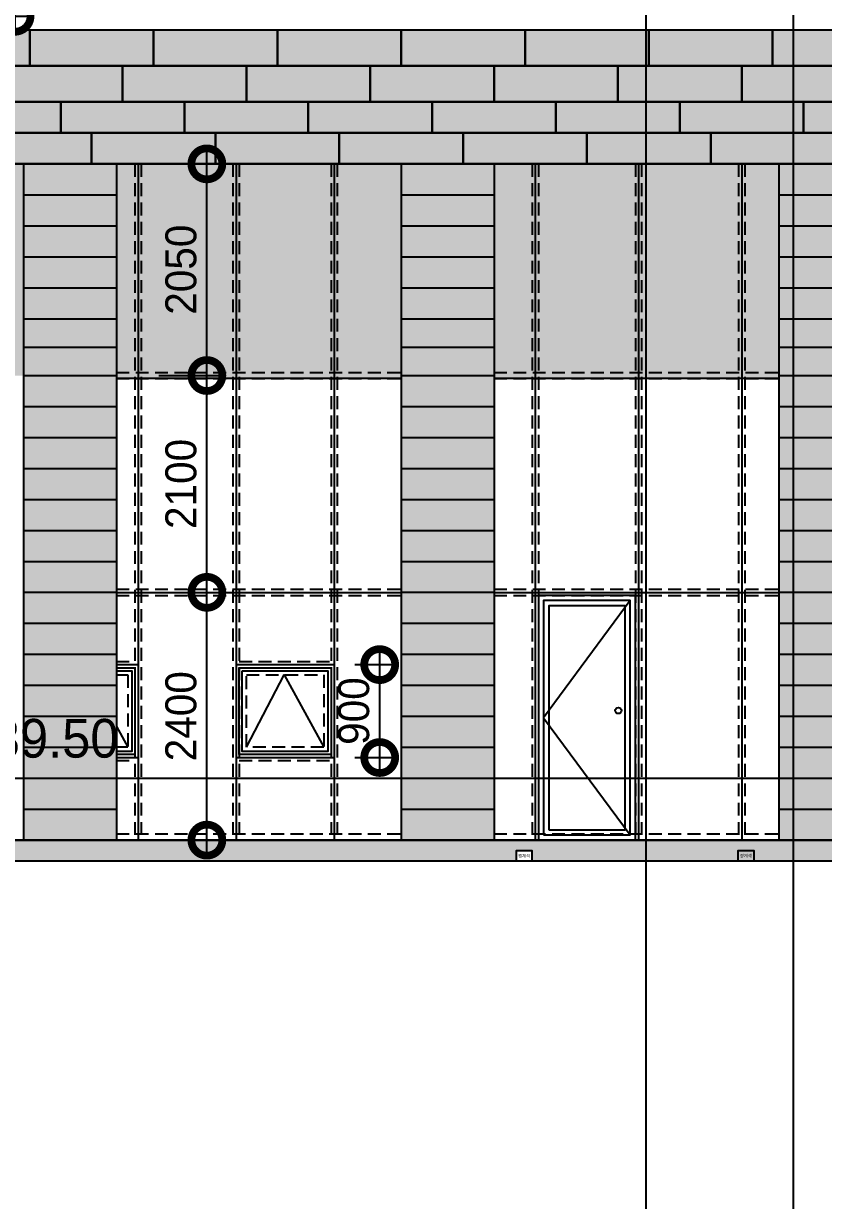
# Model space of a CAD drawing. Extents: x -430745 to 210250, y 0 to 148500.
# Drawn here: x 137635 to 145388, y 33639 to 45038 of the extents above; entities that cross this region are included whole.
import ezdxf

# ---------------------------------------------------------------- set-up
doc = ezdxf.new("R2010")
doc.units = 0
doc.header["$LTSCALE"] = 250
doc.header["$MEASUREMENT"] = 0
doc.linetypes.add('ACAD_ISO05W100', pattern=[33, 24, -3, 0, -3, 0, -3])
doc.linetypes.add('DASHED', pattern=[0.75, 0.5, -0.25])
doc.layers.get('0').update_dxf_attribs({"linetype": 'CONTINUOUS'})
doc.layers.get('Defpoints').update_dxf_attribs({"linetype": 'CONTINUOUS'})
for name, color, linetype, plot in [('# 레벨 계획', 193, 'CONTINUOUS', False), ('NOPLOT', 193, 'CONTINUOUS', False), ('NOPLOT-TEXT', 41, 'CONTINUOUS', False)]:
    doc.layers.add(name, color=color, linetype=linetype, plot=plot)
for name, color, linetype in [('A-CEN', 1, 'CONTINUOUS'), ('A-DIM', 7, 'CONTINUOUS'), ('A-ELE-2', 2, 'CONTINUOUS'), ('A-ELE-253', 253, 'CONTINUOUS'), ('A-ELE-254', 254, 'CONTINUOUS'), ('A-ELE-7', 7, 'CONTINUOUS'), ('A-ELE-8 해치(세로)', 8, 'CONTINUOUS'), ('A-SITE', 2, 'ACAD_ISO05W100'), ('A-WIN-9', 9, 'CONTINUOUS'), ('A-WIN-HID', 9, 'DASHED'), ('X-좌측면도$0$A-ELE-8 해치', 8, 'CONTINUOUS')]:
    doc.layers.add(name, color=color, linetype=linetype)
doc.styles.add('Gdim', font='')
doc.styles.add('Gtx', font='')
doc.styles.get('Gdim').set_extended_font_data('Dotum')
doc.styles.get('Gtx').set_extended_font_data('Dotum')
doc.dimstyles.new('Gdim100', dxfattribs={"dimscale": 100, "dimtxt": 3, "dimasz": 6, "dimexe": 1.5, "dimexo": 2, "dimgap": 1, "dimtad": 1, "dimdec": 0, "dimzin": 0, "dimdsep": 46, "dimtxsty": 'Gdim', "dimblk": 'DOTSMALL', "dimcen": 1.5, "dimdle": 1.5, "dimclrd": 1, "dimclre": 1, "dimclrt": 256, "dimazin": 0, "dimtfac": 1, "dimtdec": 0, "dimtix": 1, "dimtmove": 2, "dimatfit": 3, "dimldrblk": 'DOTSMALL', "dimfxl": 1.5, "dimtolj": 1, "dimtzin": 0, "dimlwd": -1, "dimlwe": -1, "dimarcsym": 0})

# ---------------------------------------------------------------- blocks, each defined once
blk = doc.blocks.new('A-CEN-SOUTH2')
at = {"layer": 'A-CEN'}
for p, q in [((14113519, -330738.1), (14113519, -438071.4)), ((13988291.4, -420925.9), (14135536.5, -420925.9, 0)), ((13988291.4, -421525.9), (14135536.5, -421525.9))]:
    blk.add_line(p, q, dxfattribs=at)
blk = doc.blocks.new('_DotSmall')
at = {"color": 0, "linetype": 'ByBlock', "const_width": 0.5}
blk.add_lwpolyline([(-0.0625, 0, 1), (0.0625, 0, 1)], format="xyb", close=True, dxfattribs=at)
blk = doc.blocks.new('*D9')
at = {"layer": 'Defpoints', "color": 0, "transparency": 16777216}
for p in [(138745, 39529, 0), (139412, 39529, 0), (138745, 37129)]:
    blk.add_point(p, dxfattribs=at)
at = {"layer": 'NOPLOT', "color": 1, "transparency": 16777216}
for p, q in [((139412, 36979, 0), (139412, 39679, 0)), ((138945, 39529, 0), (139562, 39529, 0)), ((138945, 37129, 0), (139562, 37129, 0))]:
    blk.add_line(p, q, dxfattribs=at)
at = {"layer": 'NOPLOT', "color": 1, "transparency": 16777216, "xscale": 600, "yscale": 600, "zscale": 600}
for p, rotation in [((139412, 39529, 0), 90), ((139412, 37129, 0), 270)]:
    blk.add_blockref('_DotSmall', p, dxfattribs=dict(at, rotation=rotation))
at = {"layer": 'NOPLOT', "transparency": 16777216, "insert": (139162, 38329, 0), "char_height": 300, "attachment_point": 5, "rotation": 90, "style": 'Gdim'}
blk.add_mtext('\\A1;2400', dxfattribs=at)
blk = doc.blocks.new('*D10')
at = {"layer": 'Defpoints', "color": 0, "transparency": 16777216}
for p in [(138745, 41629), (139412, 41629, 0), (138745, 39529)]:
    blk.add_point(p, dxfattribs=at)
at = {"layer": 'NOPLOT', "color": 1, "transparency": 16777216}
for p, q in [((139412, 39379, 0), (139412, 41779, 0)), ((138945, 41629, 0), (139562, 41629, 0)), ((138945, 39529, 0), (139562, 39529, 0))]:
    blk.add_line(p, q, dxfattribs=at)
at = {"layer": 'NOPLOT', "color": 1, "transparency": 16777216, "xscale": 600, "yscale": 600, "zscale": 600}
for p, rotation in [((139412, 41629, 0), 90), ((139412, 39529, 0), 270)]:
    blk.add_blockref('_DotSmall', p, dxfattribs=dict(at, rotation=rotation))
at = {"layer": 'NOPLOT', "transparency": 16777216, "insert": (139162, 40579, 0), "char_height": 300, "attachment_point": 5, "rotation": 90, "style": 'Gdim'}
blk.add_mtext('\\A1;2100', dxfattribs=at)
blk = doc.blocks.new('*D11')
at = {"layer": 'Defpoints', "color": 0, "transparency": 16777216}
for p in [(138745, 43679), (139412, 43679, 0), (138745, 41629)]:
    blk.add_point(p, dxfattribs=at)
at = {"layer": 'NOPLOT', "color": 1, "transparency": 16777216}
for p, q in [((139412, 41479, 0), (139412, 43829, 0)), ((138945, 43679, 0), (139562, 43679, 0)), ((138945, 41629, 0), (139562, 41629, 0))]:
    blk.add_line(p, q, dxfattribs=at)
at = {"layer": 'NOPLOT', "color": 1, "transparency": 16777216, "xscale": 600, "yscale": 600, "zscale": 600}
for p, rotation in [((139412, 43679, 0), 90), ((139412, 41629, 0), 270)]:
    blk.add_blockref('_DotSmall', p, dxfattribs=dict(at, rotation=rotation))
at = {"layer": 'NOPLOT', "transparency": 16777216, "insert": (139162, 42654, 0), "char_height": 300, "attachment_point": 5, "rotation": 90, "style": 'Gdim'}
blk.add_mtext('\\A1;2050', dxfattribs=at)
blk = doc.blocks.new('A$Cf7920247')
at = {"layer": '# 레벨 계획', "style": 'Gtx'}
blk.add_text('EL +39.50', height=375, rotation=360, dxfattribs=at).set_placement((101862, 1099))
blk = doc.blocks.new('*D30')
at = {"layer": 'Defpoints', "color": 0, "transparency": 16777216}
for p in [(140645, 38829), (141087, 38829), (140645, 37929)]:
    blk.add_point(p, dxfattribs=at)
at = {"layer": 'NOPLOT', "color": 1, "transparency": 16777216}
for p, q in [((141087, 37779), (141087, 38979)), ((140845, 38829), (141237, 38829)), ((140845, 37929), (141237, 37929))]:
    blk.add_line(p, q, dxfattribs=at)
at = {"layer": 'NOPLOT', "color": 1, "transparency": 16777216, "xscale": 600, "yscale": 600, "zscale": 600}
for p, rotation in [((141087, 38829), 90), ((141087, 37929), 270)]:
    blk.add_blockref('_DotSmall', p, dxfattribs=dict(at, rotation=rotation))
at = {"layer": 'NOPLOT', "transparency": 16777216, "insert": (140837, 38379), "char_height": 300, "attachment_point": 5, "rotation": 90, "style": 'Gdim'}
blk.add_mtext('\\A1;900', dxfattribs=at)
blk = doc.blocks.new('*D32')
at = {"layer": 'Defpoints', "color": 0, "transparency": 16777216}
for p in [(136935, 47769), (137553, 47769), (136935, 45109)]:
    blk.add_point(p, dxfattribs=at)
at = {"layer": 'NOPLOT', "color": 1, "transparency": 16777216}
for p, q in [((137553, 44959), (137553, 47919)), ((137135, 47769), (137703, 47769)), ((137135, 45109), (137703, 45109))]:
    blk.add_line(p, q, dxfattribs=at)
at = {"layer": 'NOPLOT', "color": 1, "transparency": 16777216, "xscale": 600, "yscale": 600, "zscale": 600}
for p, rotation in [((137553, 47769), 90), ((137553, 45109), 270)]:
    blk.add_blockref('_DotSmall', p, dxfattribs=dict(at, rotation=rotation))
at = {"layer": 'NOPLOT', "transparency": 16777216, "insert": (137303, 46439), "char_height": 300, "attachment_point": 5, "rotation": 90, "style": 'Gdim'}
blk.add_mtext('\\A1;2660', dxfattribs=at)
blk = doc.blocks.new('*U100')
for p, q in [((4800, 0), (4800, 350)), ((6000, 0), (6000, 350)), ((7200, 0), (7200, 350)), ((8400, 0), (8400, 350)), ((9600, 0), (9600, 350)), ((10800, 0), (10800, 350)), ((12000, 0), (12000, 350))]:
    blk.add_line(p, q)
at = {"layer": 'NOPLOT'}
for points in [[(3600, 350), (4800, 350), (4800, 0), (3600, 0)], [(4800, 350), (6000, 350), (6000, 0), (4800, 0)], [(6000, 350), (7200, 350), (7200, 0), (6000, 0)], [(7200, 350), (8400, 350), (8400, 0), (7200, 0)], [(8400, 350), (9600, 350), (9600, 0), (8400, 0)], [(9600, 350), (10800, 350), (10800, 0), (9600, 0)], [(10800, 350), (12000, 350), (12000, 0), (10800, 0)], [(12000, 350), (13200, 350), (13200, 0), (12000, 0)]]:
    blk.add_lwpolyline(points, close=True, dxfattribs=at)
blk = doc.blocks.new('*U89')
for p, q in [((4800, 0), (4800, 300)), ((6000, 0), (6000, 300)), ((7200, 0), (7200, 300)), ((8400, 0), (8400, 300)), ((9600, 0), (9600, 300)), ((10800, 0), (10800, 300)), ((12000, 0), (12000, 300))]:
    blk.add_line(p, q)
at = {"layer": 'NOPLOT'}
for points in [[(3600, 300), (4800, 300), (4800, 0), (3600, 0)], [(4800, 300), (6000, 300), (6000, 0), (4800, 0)], [(6000, 300), (7200, 300), (7200, 0), (6000, 0)], [(7200, 300), (8400, 300), (8400, 0), (7200, 0)], [(8400, 300), (9600, 300), (9600, 0), (8400, 0)], [(9600, 300), (10800, 300), (10800, 0), (9600, 0)], [(10800, 300), (12000, 300), (12000, 0), (10800, 0)], [(12000, 300), (13200, 300), (13200, 0), (12000, 0)]]:
    blk.add_lwpolyline(points, close=True, dxfattribs=at)
blk = doc.blocks.new('*U102')
for p, q in [((4800, 0), (4800, 350)), ((6000, 0), (6000, 350)), ((7200, 0), (7200, 350)), ((8400, 0), (8400, 350)), ((9600, 0), (9600, 350)), ((10800, 0), (10800, 350))]:
    blk.add_line(p, q)
at = {"layer": 'NOPLOT'}
for points in [[(3600, 350), (4800, 350), (4800, 0), (3600, 0)], [(4800, 350), (6000, 350), (6000, 0), (4800, 0)], [(6000, 350), (7200, 350), (7200, 0), (6000, 0)], [(7200, 350), (8400, 350), (8400, 0), (7200, 0)], [(8400, 350), (9600, 350), (9600, 0), (8400, 0)], [(9600, 350), (10800, 350), (10800, 0), (9600, 0)], [(10800, 350), (12000, 350), (12000, 0), (10800, 0)]]:
    blk.add_lwpolyline(points, close=True, dxfattribs=at)
blk = doc.blocks.new('*U91')
for p, q in [((4800, 0), (4800, 300)), ((6000, 0), (6000, 300)), ((7200, 0), (7200, 300)), ((8400, 0), (8400, 300)), ((9600, 0), (9600, 300)), ((10800, 0), (10800, 300))]:
    blk.add_line(p, q)
at = {"layer": 'NOPLOT'}
for points in [[(3600, 300), (4800, 300), (4800, 0), (3600, 0)], [(4800, 300), (6000, 300), (6000, 0), (4800, 0)], [(6000, 300), (7200, 300), (7200, 0), (6000, 0)], [(7200, 300), (8400, 300), (8400, 0), (7200, 0)], [(8400, 300), (9600, 300), (9600, 0), (8400, 0)], [(9600, 300), (10800, 300), (10800, 0), (9600, 0)], [(10800, 300), (12000, 300), (12000, 0), (10800, 0)]]:
    blk.add_lwpolyline(points, close=True, dxfattribs=at)

msp = doc.modelspace()

# ---------------------------------------------------------------- hatches: boundary and pattern name
at = {"layer": 'A-ELE-253'}
h = msp.add_hatch(dxfattribs=at)
h.set_pattern_fill('AR-CONC', color=256, scale=3)
h.set_pattern_definition([(50, (-210250, 0), (546.554, -47.81726), [57.15, -628.65]), (355, (-210250, 0), (-105.7285, 573.1699), [45.72, -502.92]), (100.451, (-210204.45, -4), (440.8275, 525.35006), [48.57, -534.27]), (46.1842, (-210250, 152.4), (813.2371, -126.127), [85.725, -942.975]), (96.6356, (-210182.2, 141.9), (712.2127, 742.2767), [72.855, -801.405]), (351.184, (-210250, 152.4), (712.2138, 742.2754), [68.58, -754.38]), (21, (-210173.8, 114.3), (454.84464, -306.79656), [57.15, -628.65]), (326, (-210173.8, 114.3), (185.4061, 552.5639), [45.72, -502.92]), (71.4514, (-210135.9, 88.73), (640.2495, 245.7686), [48.57, -534.27]), (37.5, (-210250, 0), (9.26581, 253.66512), [0, -496.824, 0, -510.54, 0, -504.825]), (7.5, (-210250, 0), (200.45899, 300.54172), [0, -291.084, 0, -485.394, 0, -192.405]), (327.5, (-210419.93, 0), (406.77179, -17.18623), [0, -190.5, 0, -594.36, 0, -788.67]), (317.5, (-210496.13, 0), (444.38754, 76.27947), [0, -247.65, 0, -394.716, 0, -560.07])])
h.paths.add_polyline_path([(170495.3, 44978.9), (132895.3, 44978.9), (132895.3, 37028.9), (134895.3, 37028.9), (134895.3, 43678.9), (166895.3, 43678.9), (166895.3, 37028.9), (170495.3, 37028.9)])
h = msp.add_hatch(dxfattribs=at)
h.set_pattern_fill('AR-CONC', color=256, scale=3)
h.set_pattern_definition([(50, (384797.63, 37328.93), (546.554, -47.81726), [57.15, -628.65]), (355, (384797.6, 37328.93), (-105.7285, 573.1699), [45.72, -502.92]), (100.451, (384843.17, 37324.95), (440.8275, 525.3501), [48.57, -534.27]), (46.1842, (384797.6, 37481.3), (813.2371, -126.127), [85.725, -942.975]), (96.6356, (384865.4, 37470.8), (712.2127, 742.2767), [72.855, -801.405]), (351.184, (384797.6, 37481.3), (712.2138, 742.2754), [68.58, -754.38]), (21, (384873.83, 37443.23), (454.8446, -306.79656), [57.15, -628.65]), (326, (384873.8, 37443.23), (185.4061, 552.5639), [45.72, -502.92]), (71.4514, (384911.73, 37417.66), (640.2495, 245.7686), [48.57, -534.27]), (37.5, (384797.63, 37328.93), (9.26581, 253.66512), [0, -496.824, 0, -510.54, 0, -504.825]), (7.5, (384797.63, 37328.93), (200.459, 300.54172), [0, -291.084, 0, -485.394, 0, -192.405]), (327.5, (384627.7, 37328.93), (406.77179, -17.18623), [0, -190.5, 0, -594.36, 0, -788.67]), (317.5, (384551.5, 37328.93), (444.38754, 76.27947), [0, -247.65, 0, -394.716, 0, -560.07])])
h.paths.add_polyline_path([(164155.3, 43678.9), (163255.3, 43678.9), (163255.3, 37128.9), (164155.3, 37128.9)])
h.paths.add_polyline_path([(137635.3, 37128.9), (138535.3, 37128.9), (138535.3, 43678.9), (137635.3, 43678.9)])
h.paths.add_polyline_path([(142195.3, 43678.9), (141295.3, 43678.9), (141295.3, 37128.9), (142195.3, 37128.9)])
h.paths.add_polyline_path([(145855.3, 43678.9), (144955.3, 43678.9), (144955.3, 37128.9), (145855.3, 37128.9)])
h.paths.add_polyline_path([(149515.3, 43678.9), (148615.3, 43678.9), (148615.3, 37128.9), (149515.3, 37128.9)])
h.paths.add_polyline_path([(153175.3, 43678.9), (152275.3, 43678.9), (152275.3, 37128.9), (153175.3, 37128.9)])
h.paths.add_polyline_path([(156835.3, 43678.9), (155935.3, 43678.9), (155935.3, 37128.9), (156835.3, 37128.9)])
h.paths.add_polyline_path([(160495.3, 43678.9), (159595.3, 43678.9), (159595.3, 37128.9), (160495.3, 37128.9)])
h = msp.add_hatch(dxfattribs=at)
h.set_pattern_fill('AR-CONC', color=256, scale=3)
h.set_pattern_definition([(50, (0, 0), (546.554, -47.8173), [57.15, -628.65]), (355, (0, 0), (-105.7285, 573.17), [45.72, -502.92]), (100.451, (45.55, -4), (440.8275, 525.35), [48.57, -534.27]), (46.1842, (0, 152.4), (813.237, -126.127), [85.725, -942.975]), (96.6356, (67.8, 141.9), (712.2127, 742.2767), [72.855, -801.405]), (351.184, (0, 152.4), (712.214, 742.2754), [68.58, -754.38]), (21, (76.2, 114.3), (454.8446, -306.7966), [57.15, -628.65]), (326, (76.2, 114.3), (185.406, 552.5639), [45.72, -502.92]), (71.4514, (114.1, 88.73), (640.2495, 245.7686), [48.57, -534.27]), (37.5, (0, 0), (9.2658, 253.66512), [0, -496.824, 0, -510.54, 0, -504.825]), (7.5, (0, 0), (200.459, 300.54172), [0, -291.084, 0, -485.394, 0, -192.405]), (327.5, (-169.93, 0), (406.77179, -17.18623), [0, -190.5, 0, -594.36, 0, -788.67]), (317.5, (-246.13, 0), (444.38754, 76.2795), [0, -247.65, 0, -394.716, 0, -560.07])])
h.paths.add_polyline_path([(142411.9, 36928.9), (142411.9, 37028.9), (142561.9, 37028.9), (142561.9, 36928.9), (166895.3, 36928.9), (166895.3, 37128.9), (134895.3, 37128.9), (134895.3, 36928.9)])
at = {"layer": 'A-ELE-254'}
h = msp.add_hatch(color=256, dxfattribs=at)
h.dxf.hatch_style = 1
h.paths.add_polyline_path([(135895.3, 43678.9), (134895.3, 43678.9), (134895.3, 41628.9), (135895.3, 41628.9)])
h.paths.add_polyline_path([(136845.3, 43678.9), (135895.3, 43678.9), (135895.3, 41628.9), (136845.3, 41628.9)])
h.paths.add_polyline_path([(137635.3, 43678.9), (136845.3, 43678.9), (136845.3, 41628.9), (137635.3, 41628.9)])
h.paths.add_polyline_path([(138745.3, 43678.9), (138535.3, 43678.9), (138535.3, 41603.9), (138745.3, 41603.9)])
h.paths.add_polyline_path([(139695.3, 43678.9), (138745.3, 43678.9), (138745.3, 41603.9), (139695.3, 41603.9)])
h.paths.add_polyline_path([(140645.3, 43678.9), (139695.3, 43678.9), (139695.3, 41603.9), (140645.3, 41603.9)])
h.paths.add_polyline_path([(141295.3, 43678.9), (140645.3, 43678.9), (140645.3, 41603.9), (141295.3, 41603.9)])
h.paths.add_polyline_path([(142595.3, 43678.9), (142195.3, 43678.9), (142195.3, 41603.9), (142595.3, 41603.9)])
h.paths.add_polyline_path([(143595.3, 43678.9), (142595.3, 43678.9), (142595.3, 41603.9), (143595.3, 41603.9)])
h.paths.add_polyline_path([(144595.3, 43678.9), (143595.3, 43678.9), (143595.3, 41603.9), (144595.3, 41603.9)])
h.paths.add_polyline_path([(144955.3, 43678.9), (144595.3, 43678.9), (144595.3, 41603.9), (144955.3, 41603.9)])
h.paths.add_polyline_path([(146605.3, 43678.9), (145855.3, 43678.9), (145855.3, 41603.9), (146605.3, 41603.9)])
h.paths.add_polyline_path([(147595.3, 43678.9), (146605.3, 43678.9), (146605.3, 41603.9), (147595.3, 41603.9)])
h.paths.add_polyline_path([(148585.3, 43678.9), (147595.3, 43678.9), (147595.3, 41603.9), (148585.3, 41603.9)])
h.paths.add_polyline_path([(148615.3, 43678.9), (148585.3, 43678.9), (148585.3, 41603.9), (148615.3, 41603.9)])
h.paths.add_polyline_path([(149575.3, 43678.9), (149515.3, 43678.9), (149515.3, 41603.9), (149575.3, 41603.9)])
h.paths.add_polyline_path([(150565.3, 43678.9), (149575.3, 43678.9), (149575.3, 41603.9), (150565.3, 41603.9)])
h.paths.add_polyline_path([(151555.3, 43678.9), (150565.3, 43678.9), (150565.3, 41603.9), (151555.3, 41603.9)])
h.paths.add_polyline_path([(152275.3, 43678.9), (151555.3, 43678.9), (151555.3, 41603.9), (152275.3, 41603.9)])
h.paths.add_polyline_path([(153535.3, 43678.9), (153175.3, 43678.9), (153175.3, 41603.9), (153535.3, 41603.9)])
h.paths.add_polyline_path([(154525.3, 43678.9), (153535.3, 43678.9), (153535.3, 41603.9), (154525.3, 41603.9)])
h.paths.add_polyline_path([(155515.3, 43678.9), (154525.3, 43678.9), (154525.3, 41603.9), (155515.3, 41603.9)])
h.paths.add_polyline_path([(155935.3, 43678.9), (155515.3, 43678.9), (155515.3, 41603.9), (155935.3, 41603.9)])
h.paths.add_polyline_path([(157495.3, 43678.9), (156835.3, 43678.9), (156835.3, 41603.9), (157495.3, 41603.9)])
h.paths.add_polyline_path([(158485.3, 43678.9), (157495.3, 43678.9), (157495.3, 41603.9), (158485.3, 41603.9)])
h.paths.add_polyline_path([(159495.3, 43678.9), (158485.3, 43678.9), (158485.3, 41603.9), (159495.3, 41603.9)])
h.paths.add_polyline_path([(159595.3, 43678.9), (159495.3, 43678.9), (159495.3, 41603.9), (159595.3, 41603.9)])
h.paths.add_polyline_path([(161535.3, 43678.9), (160495.3, 43678.9), (160495.3, 41603.9), (161535.3, 41603.9)])
h.paths.add_polyline_path([(162575.3, 43678.9), (161535.3, 43678.9), (161535.3, 41603.9), (162575.3, 41603.9)])
h.paths.add_polyline_path([(163255.3, 43678.9), (162575.3, 43678.9), (162575.3, 41603.9), (163255.3, 41603.9)])
h.paths.add_polyline_path([(164655.3, 43678.9), (164155.3, 43678.9), (164155.3, 41603.9), (164655.3, 41603.9)])
h.paths.add_polyline_path([(165695.3, 43678.9), (164655.3, 43678.9), (164655.3, 41603.9), (165695.3, 41603.9)])
h.paths.add_polyline_path([(166895.3, 43678.9), (165695.3, 43678.9), (165695.3, 41603.9), (166895.3, 41603.9)])
at = {"layer": 'X-좌측면도$0$A-ELE-8 해치'}
h = msp.add_hatch(dxfattribs=at)
h.set_pattern_fill('_USER', color=256, scale=300, pattern_type=0)
h.set_pattern_definition([(0, (137635.25, 43678.93), (0, 300), [])])
h.paths.add_polyline_path([(138535.3, 43678.9), (137635.3, 43678.9), (137635.3, 42178.9), (138535.3, 42178.9)])
h.paths.add_polyline_path([(142195.3, 43678.9), (141295.3, 43678.9), (141295.3, 42178.9), (142195.3, 42178.9)])
h.paths.add_polyline_path([(145855.3, 43678.9), (144955.3, 43678.9), (144955.3, 42178.9), (145855.3, 42178.9)])
h.paths.add_polyline_path([(149515.3, 43678.9), (148615.3, 43678.9), (148615.3, 42178.9), (149515.3, 42178.9)])
h.paths.add_polyline_path([(153175.3, 43678.9), (152275.3, 43678.9), (152275.3, 42178.9), (153175.3, 42178.9)])
h.paths.add_polyline_path([(156835.3, 43678.9), (155935.3, 43678.9), (155935.3, 42178.9), (156835.3, 42178.9)])
h.paths.add_polyline_path([(160495.3, 43678.9), (159595.3, 43678.9), (159595.3, 42178.9), (160495.3, 42178.9)])
h.paths.add_polyline_path([(164155.3, 43678.9), (163255.3, 43678.9), (163255.3, 42178.9), (164155.3, 42178.9)])
h = msp.add_hatch(dxfattribs=at)
h.set_pattern_fill('_USER', color=256, scale=300, pattern_type=0)
h.set_pattern_definition([(0, (137635.25, 41628.93), (0, 300), [])])
h.paths.add_polyline_path([(138535.3, 41628.9), (137635.3, 41628.9), (137635.3, 37128.9), (138535.3, 37128.9)])
h.paths.add_polyline_path([(142195.3, 41628.9), (141295.3, 41628.9), (141295.3, 37128.9), (142195.3, 37128.9)])
h.paths.add_polyline_path([(145855.3, 41628.9), (144955.3, 41628.9), (144955.3, 37128.9), (145855.3, 37128.9)])
h.paths.add_polyline_path([(149515.3, 41628.9), (148615.3, 41628.9), (148615.3, 37128.9), (149515.3, 37128.9)])
h.paths.add_polyline_path([(153175.3, 41628.9), (152275.3, 41628.9), (152275.3, 37128.9), (153175.3, 37128.9)])
h.paths.add_polyline_path([(156835.3, 41628.9), (155935.3, 41628.9), (155935.3, 37128.9), (156835.3, 37128.9)])
h.paths.add_polyline_path([(160495.3, 41628.9), (159595.3, 41628.9), (159595.3, 37128.9), (160495.3, 37128.9)])
h.paths.add_polyline_path([(164155.3, 41628.9), (163255.3, 41628.9), (163255.3, 37128.9), (164155.3, 37128.9)])

# ---------------------------------------------------------------- linework, layer by layer
at = {"layer": 'A-ELE-2'}
for p, q in [((132895.3, 44978.9), (170495.3, 44978.9)), ((134895.3, 43678.9), (166895.3, 43678.9)), ((166895.3, 37128.9), (134895.3, 37128.9))]:
    msp.add_line(p, q, dxfattribs=at)
at = {"layer": 'A-ELE-7'}
for p, q in [((137635.3, 43678.9), (137635.3, 37128.9)), ((138535.3, 43678.9), (138535.3, 37128.9)), ((141295.3, 43678.9), (141295.3, 37128.9)), ((142195.3, 43678.9), (142195.3, 37128.9)), ((144955.3, 43678.9), (144955.3, 37128.9))]:
    msp.add_line(p, q, dxfattribs=at)
at = {"layer": 'A-ELE-7', "elevation": 0}
for points in [[(142411.9, 36928.9), (142411.9, 37028.9), (142561.9, 37028.9), (142561.9, 36928.9)], [(144561.9, 36928.9), (144561.9, 37028.9), (144711.9, 37028.9), (144711.9, 36928.9)]]:
    msp.add_lwpolyline(points, dxfattribs=at)
at = {"layer": 'A-SITE', "linetype": 'Continuous', "elevation": 0}
msp.add_lwpolyline([(34760.2, 36828.9), (35760.2, 36828.9), (35760.2, 36928.9), (124145.3, 36928.9), (170495.3, 36928.9), (170495.3, 36928.9), (175645.3, 36928.9)], dxfattribs=at)
at = {"layer": 'A-WIN-9'}
for p, q in [((138745.3, 43678.9), (138745.3, 37128.9)), ((139695.3, 43678.9), (139695.3, 37128.9)), ((140645.3, 43678.9), (140645.3, 37128.9)), ((142595.3, 43678.9), (142595.3, 37128.9)), ((143595.3, 43678.9), (143595.3, 37128.9)), ((144595.3, 43678.9), (144595.3, 37128.9)), ((138535.3, 41603.9), (141295.3, 41603.9)), ((142195.3, 41603.9), (144955.3, 41603.9)), ((138535.3, 39528.9), (141295.3, 39528.9)), ((142195.3, 39528.9), (144955.3, 39528.9)), ((138535.3, 38828.9), (138745.3, 38828.9)), ((139695.3, 38828.9, 0), (140645.3, 38828.9)), ((138535.3, 37928.9), (138745.3, 37928.9)), ((139695.3, 37928.9, 0), (140645.3, 37928.9))]:
    msp.add_line(p, q, dxfattribs=at)
at = {"layer": 'A-WIN-9', "elevation": 0}
for points in [[(142625.3, 37128.9), (143565.3, 37128.9), (143565.3, 39498.9), (142625.3, 39498.9)], [(142675.3, 37178.9), (143515.3, 37178.9), (143515.3, 39448.9), (142675.3, 39448.9)], [(142725.3, 37228.9), (143465.3, 37228.9), (143465.3, 39398.9), (142725.3, 39398.9)]]:
    msp.add_lwpolyline(points, close=True, dxfattribs=at)
at = {"layer": 'A-WIN-9', "color": 1, "elevation": 0}
msp.add_lwpolyline([(143515.3, 39448.9), (142675.3, 38313.9), (143515.3, 37178.9)], dxfattribs=at)
at = {"layer": 'A-WIN-9'}
for points in [[(138535.3, 38798.9), (138715.3, 38798.9), (138715.3, 37958.9), (138535.3, 37958.9)], [(138535.3, 38768.9), (138685.3, 38768.9), (138685.3, 37988.9), (138535.3, 37988.9)]]:
    msp.add_lwpolyline(points, dxfattribs=at)
for points in [[(139725.3, 38798.9), (140615.3, 38798.9), (140615.3, 37958.9), (139725.3, 37958.9)], [(139755.3, 38768.9), (140585.3, 38768.9), (140585.3, 37988.9), (139755.3, 37988.9)]]:
    msp.add_lwpolyline(points, close=True, dxfattribs=at)
at = {"layer": 'A-WIN-9', "color": 1}
for points in [[(139795.3, 38028.9), (140160.3, 38728.9), (140545.3, 38028.9)], [(138535.3, 38228.9), (138645.3, 38028.9)]]:
    msp.add_lwpolyline(points, dxfattribs=at)
at = {"layer": 'A-WIN-9'}
msp.add_circle((143400.3, 38383.9, 0), 30, dxfattribs=at)
at = {"layer": 'A-WIN-HID'}
for p, q in [((138715.3, 43678.9), (138715.3, 37128.9)), ((138775.3, 43678.9), (138775.3, 37128.9)), ((139665.3, 43678.9), (139665.3, 37128.9)), ((139725.3, 43678.9), (139725.3, 37128.9)), ((140615.3, 43678.9), (140615.3, 37128.9)), ((140675.3, 43678.9), (140675.3, 37128.9)), ((142565.3, 43678.9), (142565.3, 37128.9)), ((142625.3, 43678.9), (142625.3, 37128.9)), ((143565.3, 43678.9), (143565.3, 37128.9)), ((143625.3, 43678.9), (143625.3, 37128.9)), ((144565.3, 43678.9), (144565.3, 37128.9)), ((144625.3, 43678.9), (144625.3, 37128.9)), ((138535.3, 41658.9), (141295.3, 41658.9)), ((142195.3, 41658.9), (144955.3, 41658.9)), ((138535.3, 41598.9), (141295.3, 41598.9)), ((142195.3, 41598.9), (144955.3, 41598.9)), ((138535.3, 39558.9), (141295.3, 39558.9)), ((142195.3, 39558.9), (144955.3, 39558.9)), ((138535.3, 39498.9), (141295.3, 39498.9)), ((142195.3, 39498.9), (144955.3, 39498.9)), ((138535.3, 38858.9), (138715.3, 38858.9)), ((139725.3, 38858.9, 0), (140615.3, 38858.9)), ((138535.3, 37898.9), (138715.3, 37898.9)), ((139725.3, 37898.9, 0), (140615.3, 37898.9)), ((138535.3, 37188.9), (141295.3, 37188.9)), ((142195.3, 37188.9), (144955.3, 37188.9))]:
    msp.add_line(p, q, dxfattribs=at)
msp.add_lwpolyline([(138535.3, 38728.9), (138645.3, 38728.9), (138645.3, 38028.9), (138535.3, 38028.9)], dxfattribs=at)
msp.add_lwpolyline([(139795.3, 38728.9), (140545.3, 38728.9), (140545.3, 38028.9), (139795.3, 38028.9)], close=True, dxfattribs=at)
at = {"layer": 'NOPLOT-TEXT', "linetype": 'Continuous', "elevation": 0}
msp.add_lwpolyline([(143664.8, 47221.3), (143664.8, 23250.3), (144664.8, 23250.3)], dxfattribs=at)
at = {"layer": 'X-좌측면도$0$A-ELE-8 해치'}
for p, q in [((132895.3, 44628.9), (170495.3, 44628.9)), ((132895.3, 44278.9), (170495.3, 44278.9)), ((132895.3, 43978.9), (170495.3, 43978.9)), ((137635.3, 42178.9), (138535.3, 42178.9)), ((141295.3, 42178.9), (142195.3, 42178.9)), ((144955.3, 42178.9), (145855.3, 42178.9)), ((137635.3, 41903.9), (138535.3, 41903.9)), ((141295.3, 41903.9), (142195.3, 41903.9)), ((144955.3, 41903.9), (145855.3, 41903.9)), ((137635.3, 41628.9), (138535.3, 41628.9)), ((141295.3, 41628.9), (142195.3, 41628.9)), ((144955.3, 41628.9), (145855.3, 41628.9))]:
    msp.add_line(p, q, dxfattribs=at)

# ---------------------------------------------------------------- block references
at = {"layer": '# 레벨 계획'}
msp.add_blockref('A$Cf7920247', (34443.3, 36828.9), dxfattribs=at)
at = {"layer": 'A-DIM'}
msp.add_blockref('A-CEN-SOUTH2', (-13968423.8, 458654.8), dxfattribs=at)
at = {"layer": 'A-ELE-8 해치(세로)'}
for name, p in [('*U100', (132895.3, 44628.9)), ('*U102', (133795.3, 44278.9)), ('*U89', (133195.3, 43978.9)), ('*U91', (133495.3, 43678.9))]:
    msp.add_blockref(name, p, dxfattribs=at)

# ---------------------------------------------------------------- texts
at = {"layer": 'NOPLOT-TEXT', "linetype": 'Continuous', "style": 'Gtx'}
for p in [(142427.6, 36961.2, 0), (144576.4, 36962.2, 0)]:
    msp.add_text('경계석', height=30, rotation=360, dxfattribs=at).set_placement(p)

# ---------------------------------------------------------------- dimensions: what is measured, and where the dimension line sits
at = {"layer": 'NOPLOT'}
for base, p1, p2, picture, middle in [((137553.2, 47768.9), (136935, 45108.9), (136935, 47768.9), '*D32', (137303, 46438.9)), ((139412.1, 43678.9, 0), (138745.3, 41628.9), (138745.3, 43678.9), '*D11', (139161.9, 42653.9, 0)), ((139412.1, 41628.9, 0), (138745.3, 39528.9), (138745.3, 41628.9), '*D10', (139161.9, 40578.9, 0)), ((139412.1, 39528.9, 0), (138745.3, 37128.9), (138745.3, 39528.9, 0), '*D9', (139161.9, 38328.9, 0)), ((141087.3, 38828.9), (140645.3, 37928.9), (140645.3, 38828.9), '*D30', (140837.1, 38378.9))]:
    dim = msp.add_linear_dim(base=base, p1=p1, p2=p2, angle=90, dimstyle='Gdim100', dxfattribs=at)
    dim.commit()
    dim.dimension.update_dxf_attribs({"geometry": picture, "text_midpoint": middle})

doc.saveas('drawing.dxf')
